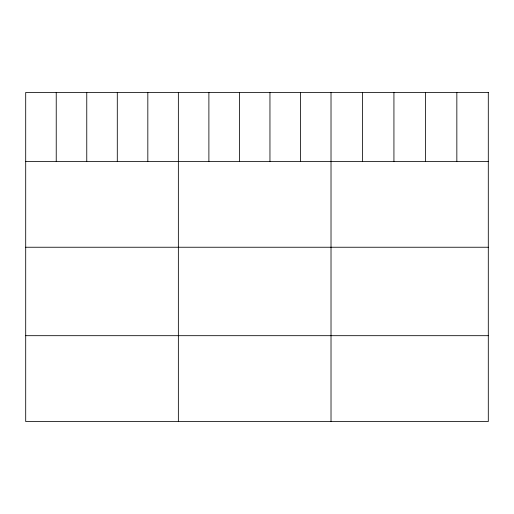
<?xml version="1.0" encoding="UTF-8"?>
<svg xmlns="http://www.w3.org/2000/svg" width="514" height="514" viewBox="0 0 514 514"><rect width="100%" height="100%" fill="white"/><g stroke="black" fill="none" stroke-linecap="round" stroke-linejoin="round"><path stroke-width="0.77" d="M25.7 161.39L488.3 161.39M25.7 247.24L488.3 247.24M25.7 335.687L488.3 335.687M456.843 92.462L456.843 161.39M425.386 92.462L425.386 161.39M393.93 92.462L393.93 161.39M362.473 92.462L362.473 161.39M331.016 92.462L331.016 421.538M300.484 92.462L300.484 161.39M269.953 92.462L269.953 161.39M239.421 92.462L239.421 161.39M208.89 92.462L208.89 161.39M178.358 92.462L178.358 421.538M147.826 92.462L147.826 161.39M117.295 92.462L117.295 161.39M86.763 92.462L86.763 161.39M56.232 92.462L56.232 161.39M488.3 92.462L25.7 92.462L25.7 421.538L488.3 421.538L488.3 92.462"/></g></svg>
